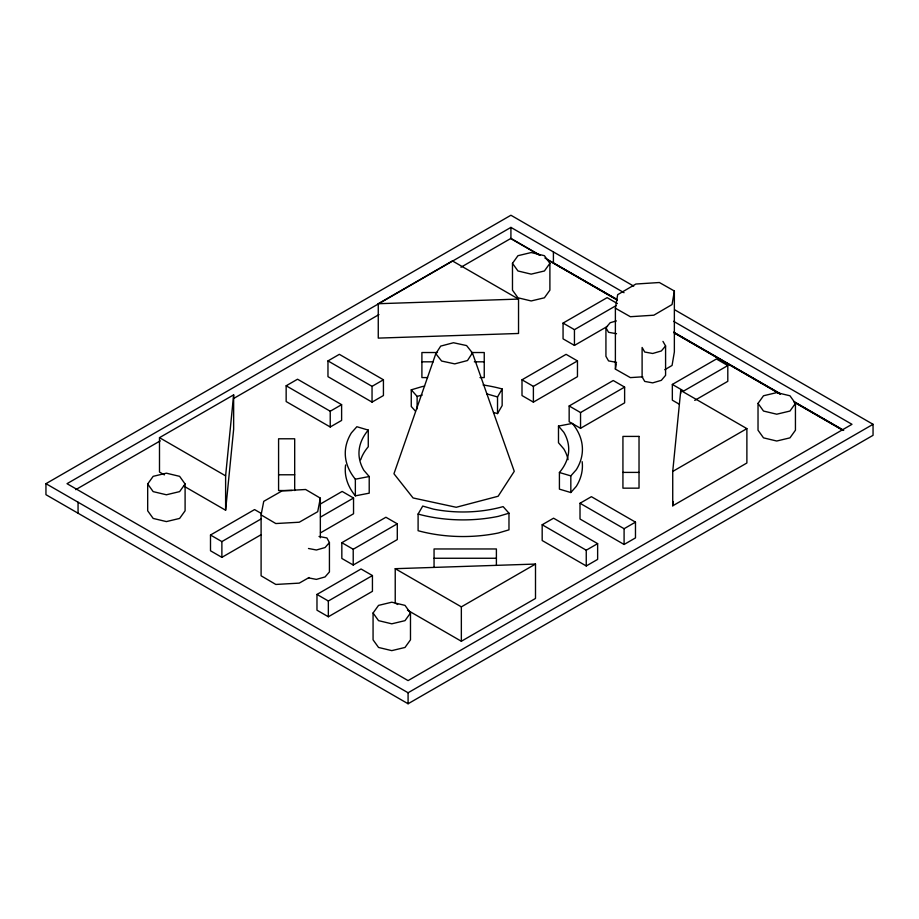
<?xml version="1.0" encoding="UTF-8"?>
<svg xmlns="http://www.w3.org/2000/svg" width="919" height="919" viewBox="0 0 919 919"><rect width="100%" height="100%" fill="white"/><g stroke="black" fill="none" stroke-linecap="round" stroke-linejoin="round"><path stroke-width="1.38" d="M183.984 486.185L225.614 510.229L225.614 475.847L233.644 394.86L159.492 437.662L159.492 472.056L164.386 474.882M225.614 510.229L233.644 429.242L233.644 394.86M672.731 471.436L680.749 390.449L746.883 428.622L746.883 463.004L672.731 505.818L672.731 471.436L746.883 428.622M672.731 505.818L673.156 501.556M642.795 376.813L630.365 377.617L615.385 369.116L615.385 308.21L617.671 294.677L635.891 284.028L659.371 282.512L674.362 291.013L674.362 351.92L672.065 365.452L664.77 369.714M615.385 369.116L616.293 363.706M674.362 291.013L672.065 304.545L653.846 315.194L630.365 316.71L615.385 308.21M309.094 577.523L299.261 583.128L275.815 584.45L261.099 575.799L261.099 514.893L263.742 501.337L282.179 490.815L305.625 489.494L320.34 498.144L320.34 537.799M320.34 498.144L317.698 511.699L299.261 522.222L275.815 523.543L261.099 514.893M435.813 353.677L393.952 473.756L413.068 497.96L456.215 507.277L498.132 496.249L514.261 471.332L472.412 352.942L466.599 345.578L453.469 342.741L440.718 346.095L435.813 353.677L441.625 361.041L454.756 363.878L467.507 360.524L472.412 352.942M418.099 514.066L422.717 506.07L433.389 509.126A91.28 52.705 0 0 0 503.118 506.61L508.977 513.193L508.977 529.838L498.351 532.997A104.984 60.62 0 0 1 418.099 530.711L418.099 514.066A104.984 60.62 0 0 0 498.351 516.352L508.977 513.193M493.526 412.447L497.524 413.596L497.524 396.951L502.153 388.955A104.984 60.62 0 0 0 483.095 384.992M497.524 413.596L502.153 405.601L502.153 388.955M147.683 483.98L153.163 476.341L166.396 473.182L179.619 476.341L185.098 483.98L185.098 510.792L179.619 518.431L166.396 521.59L153.163 518.431L147.683 510.792L147.683 483.98L153.163 491.619L166.396 494.778L179.619 491.619L185.098 483.98M512.48 263.339L517.96 255.7L531.182 252.541L544.416 255.7L549.895 263.339L549.895 290.151L544.416 297.79L531.182 300.95L517.96 297.79L512.48 290.151L512.48 263.339L517.96 270.979L531.182 274.138L544.416 270.979L549.895 263.339M373.068 613.019L378.548 605.38L391.781 602.209L405.003 605.38L410.483 613.019L410.483 639.831L405.003 647.458L391.781 650.629L378.548 647.458L373.068 639.831L373.068 613.019L378.548 620.647L391.781 623.817L405.003 620.647L410.483 613.019M758.026 403.407L763.505 395.767L776.739 392.608L789.961 395.767L795.44 403.407L795.44 430.218L789.961 437.858L776.739 441.017L763.505 437.858L758.026 430.218L758.026 403.407L763.505 411.046L776.739 414.205L789.961 411.046L795.44 403.407M616.523 362.35L608.562 360.914L605.931 356.342L605.931 327.727L610.182 322.718L616.35 320.926M665.586 345.958L661.335 350.966L652.697 353.482L644.724 352.034L642.105 347.474L642.105 376.859L644.724 381.419L652.697 382.867L661.335 380.34L665.586 375.343L665.586 345.958L662.955 341.397M319.019 536.443L326.923 537.96L329.427 542.566L325.062 547.552L316.389 549.999L308.485 548.482M558.488 426.083L563.784 432.252A91.28 52.705 0 0 1 559.418 472.504L559.418 489.149L570.825 492.538L570.825 475.893L576.282 469.747A104.984 60.62 0 0 0 572.342 423.418L558.488 426.083L558.488 442.728L563.784 448.897A91.28 52.705 0 0 1 568.057 459.649M570.825 492.538L576.282 486.392A104.984 60.62 0 0 0 582.152 461.671M674.615 309.749L873.05 424.314L873.05 435.319L408.082 703.759L45.95 494.686L45.95 483.681L510.918 215.241L633.696 286.119M378.26 303.718L452.412 260.916L518.534 299.089L518.534 333.471L378.26 338.112L378.26 303.718L518.534 299.089M624.035 292.702L510.918 227.395L67.018 483.681L408.082 680.6L851.982 424.314L673.593 321.317M75.714 489.666L160.216 440.879M233.541 398.547L378.938 314.597M460.959 267.245L510.918 238.4L540.062 255.229M327.968 360.903L339.352 354.332L383.43 379.777L383.43 395.538L372.046 402.108L327.968 376.664L327.968 360.903L372.046 386.348L383.43 379.777M286.154 385.785L297.538 379.214L341.615 404.659L341.615 420.42L330.231 426.99L286.154 401.546L286.154 385.785L330.231 411.23L341.615 404.659M607.505 326.325L574.444 345.418L563.06 338.847L563.06 323.086L607.137 297.641L617.384 303.557M261.053 534.732L221.881 557.351L210.497 550.78L210.497 535.019L254.574 509.574L261.398 513.514M563.06 323.086L574.444 329.657L616.075 305.625M210.497 535.019L221.881 541.59L261.053 518.971M522.003 379.8L566.093 354.343L577.465 360.914L577.465 376.675L533.388 402.131L522.003 395.549L522.003 379.8L533.388 386.371L577.465 360.914M320.122 504.163L342.155 491.435L353.539 498.018L353.539 513.767L320.478 532.859M320.478 517.098L353.539 498.018M569.16 405.98L613.237 380.523L624.621 387.094L624.621 402.855L580.544 428.3L569.16 421.729L569.16 405.98L580.544 412.551L624.621 387.094M341.834 542.692L385.911 517.248L397.295 523.819L397.295 539.579L353.218 565.024L341.834 558.453L341.834 542.692L353.218 549.263L397.295 523.819M679.164 404.13L672.34 400.19L672.34 384.429L716.418 358.984L727.802 365.555L727.802 381.316L694.741 400.397M316.975 594.432L361.052 568.987L372.436 575.558L372.436 591.319L328.347 616.764L316.975 610.193L316.975 594.432L328.347 601.003L372.436 575.558M727.802 365.555L683.725 391L672.34 384.429M542.176 524.76L553.56 518.19L597.637 543.634L597.637 559.395L586.253 565.966L542.176 540.521L542.176 524.76L586.253 550.205L597.637 543.634M580.015 503.256L591.399 496.685L635.477 522.141L635.477 537.902L624.093 544.473L580.015 519.017L580.015 503.256L624.093 528.712L635.477 522.141M397.674 604.484L395.227 603.071L395.227 568.689L461.349 606.862L535.501 564.059L535.501 598.441L461.349 641.255L407.473 610.147M45.95 483.681L408.082 692.765L873.05 424.314M415.457 411.172L411.264 406.474L411.264 389.828L421.901 386.669A104.984 60.62 0 0 1 424.612 386.129M355.354 495.846L355.354 479.201L369.208 476.524L369.208 493.17L355.354 495.846A104.984 60.62 0 0 1 345.613 464.968M395.227 568.689L535.501 564.059M437.49 352.528L421.901 352.528L421.901 377.583L427.576 377.583M471.493 352.528L484.244 352.528L484.244 377.583L479.994 377.583M421.901 361.822L433.24 361.822M474.33 361.822L484.244 361.822M622.933 472.4L639.027 472.4M278.583 474.778L294.689 474.778M292.001 490.539L278.583 490.539L278.583 438.788L294.689 438.788L294.689 490.539M434.055 558.258L496.398 558.258M616.523 333.735L608.562 332.299L605.931 327.727M308.485 577.867L316.389 579.384L325.062 576.937L329.427 571.94L329.427 542.566M486.852 393.895L497.524 396.951M559.418 472.504L570.825 475.893M360.673 459.787A91.28 52.705 0 0 1 368.266 446.749L368.266 430.103L356.859 426.726L351.403 432.86A104.984 60.62 0 0 0 355.354 479.201M616.833 299.33L553.41 262.937L553.41 251.932M673.857 332.253L780.472 393.803M794.108 401.672L843.688 430.31M544.921 258.032L616.603 299.422M673.593 332.322L780.128 393.826M793.763 401.695L843.309 430.31M510.665 238.549L539.189 255.011M546.633 259.307L617.327 300.122M674.374 333.069L779.794 393.929M794.682 402.522L843.056 430.448M159.492 437.662L225.614 475.847M411.264 389.828L417.123 396.411L417.123 408.898M369.208 476.524L363.901 470.367A91.28 52.705 0 0 1 368.266 430.103M680.749 390.449L680.749 393.309M624.093 528.712L624.093 544.473M586.253 550.205L586.253 565.966M580.544 412.551L580.544 428.3M574.444 329.657L574.444 345.418M533.388 386.371L533.388 402.131M510.918 227.395L510.918 238.4M496.398 565.426L496.398 548.965L434.055 548.965L434.055 567.379M461.349 606.862L461.349 641.255M408.082 692.765L408.082 703.759M372.046 386.348L372.046 402.108M353.218 549.263L353.218 565.024M330.231 411.23L330.231 426.99M328.347 601.003L328.347 616.764M221.881 541.59L221.881 557.351M78.058 502.222L78.058 513.216M417.123 396.411A91.28 52.705 0 0 1 422.223 395.078M639.027 436.41L622.933 436.41L622.933 488.161L639.027 488.161L639.027 436.41"/></g></svg>
